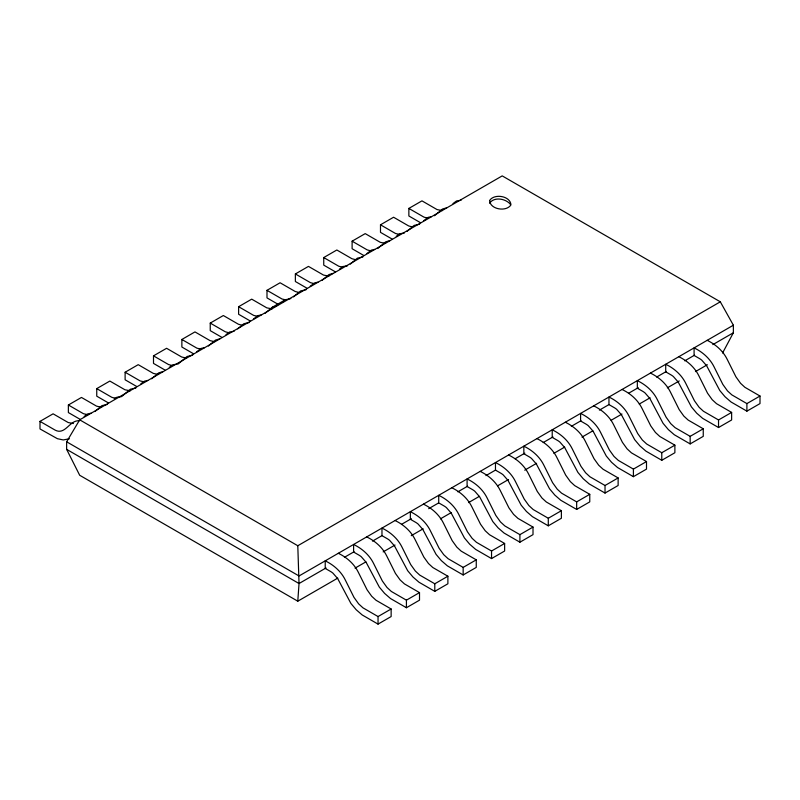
<?xml version="1.0" encoding="UTF-8"?>
<svg xmlns="http://www.w3.org/2000/svg" width="800" height="800" viewBox="0 0 800 800"><rect width="100%" height="100%" fill="white"/><g stroke="black" fill="none" stroke-linecap="round" stroke-linejoin="round"><path stroke-width="1.2" d="M297.79 601.19L299.03 583.53L297.79 545.74L79.69 419.83L66.63 441.79L66.63 449.35L79.69 475.27L297.79 601.19L337.77 578.11M722.58 353L733.37 332.77L733.37 325.21L720.31 301.81L502.21 175.89L79.69 419.83M489.6 203.19C494.13 196.48 505.8 198.6 510.42 204.33M84.13 416.54L87.63 413.94L90.98 413.2M94.92 411.56L101.96 405.62L107.51 404.4M121.51 396.71L130.33 389.24L135.89 388.02M140.87 383.78L144.38 381.18L147.73 380.44M151.67 378.79L158.71 372.86L163 371.62M169.25 367.39L172.75 364.79L177.35 364.07M178.25 363.94L187.08 356.48L192.63 355.25M196.73 351.78L201.13 348.41L204.47 347.67M208.42 346.03L215.45 340.1L219.75 338.85M226 334.63L229.5 332.03L234.1 331.31M237.69 328.88L243.83 323.72L249.38 322.49M253.47 319.02L257.87 315.65L261.22 314.91M265.17 313.27L272.2 307.33L285.3 299.77L290.85 298.55M282.74 301.87L285.3 299.77M293.54 296.88L300.58 290.95L306.13 289.73M310.22 286.25L314.62 282.89L317.97 282.15M321.92 280.5L328.95 274.57L333.25 273.33M339.49 269.11L343 266.5L347.6 265.78M350.29 264.12L357.32 258.19L362.88 256.96M366.97 253.49L371.37 250.12L374.72 249.38M377.77 248.51L385.7 241.81L390 240.56M396.24 236.34L399.74 233.74L404.35 233.02M407.04 231.36L414.07 225.43L419.62 224.2M423.72 220.73L428.12 217.36L431.46 216.62M434.52 215.74L442.45 209.05L446.74 207.8M452.99 203.58L456.49 200.98L461.09 200.26M114.29 398.62L117.04 397.18L120.61 396.84M69.36 438.8L63.25 439.94L57.39 438.69L40 428.94L40 421.38L53.1 413.82L68.17 422.52L73.41 423.55M79.99 419.27L68.37 412.56L68.37 405L81.47 397.44L96.55 406.14L100.9 407.16M108.37 402.89L96.75 396.18L96.75 388.62L109.84 381.06L124.92 389.76L130.16 390.79M136.74 386.51L125.12 379.8L125.12 372.24L138.22 364.67L153.29 373.38L157.65 374.4M165.12 370.12L153.5 363.41L153.5 355.85L166.59 348.29L181.67 357L186.02 358.02M193.49 353.74L181.87 347.03L181.87 339.47L194.97 331.91L210.04 340.62L214.39 341.63M221.86 337.36L210.24 330.65L210.24 323.09L223.34 315.53L238.42 324.23L241.85 325.17M250.24 320.98L238.62 314.27L238.62 306.71L251.71 299.15L266.79 307.85L272.03 308.88M278.61 304.6L266.99 297.89L266.99 290.33L280.09 282.77L295.16 291.47L298.6 292.4M306.99 288.22L295.37 281.51L295.37 273.95L308.46 266.39L323.54 275.09L328.77 276.12M335.36 271.83L323.74 265.13L323.74 257.56L336.84 250L351.91 258.71L355.35 259.64M363.73 255.45L352.11 248.74L352.11 241.18L365.21 233.62L380.29 242.33L385.52 243.35M392.11 239.07L380.49 232.36L380.49 224.8L393.58 217.24L408.66 225.95L412.09 226.88M420.48 222.69L408.86 215.98L408.86 208.42L421.96 200.86L437.03 209.56L442.27 210.59M297.79 545.74L720.31 301.81M733.37 325.21L299.03 575.97L66.63 441.79M326.04 567.94L299.03 583.53L66.63 449.35M344.41 557.33L354.14 551.72M372.5 541.11L382.23 535.5M401.67 524.27L411.4 518.66M428.69 508.68L438.41 503.06M457.86 491.83L467.58 486.22M485.95 475.62L495.67 470M515.12 458.77L524.85 453.16M543.21 442.56L552.94 436.94M571.31 426.34L581.03 420.72M599.4 410.12L609.12 404.5M628.57 393.28L638.29 387.66M656.66 377.06L666.38 371.44M684.75 360.84L694.48 355.22M712.84 344.62L733.37 332.77M355.06 568.13L365.87 561.89M383.16 551.9L395.04 545.04M411.25 535.68L423.14 528.82M440.43 518.84L451.24 512.6M468.53 502.62L479.33 496.38M497.7 485.77L508.51 479.53M524.72 470.18L536.6 463.31M553.89 453.33L564.7 447.09M581.99 437.11L592.79 430.87M611.16 420.27L621.97 414.03M639.26 404.05L650.07 397.81M667.36 387.82L679.24 380.96M695.45 371.6L707.34 364.74M378.04 616.55L391.14 608.99L391.14 616.55L378.04 624.11L362.2 614.96L356.2 609.75L350.92 603.47L337.71 578.61L332.91 573.13A16.73 9.66 60 0 0 330.51 571.46L325.22 568.41L325.22 560.85C333.65 564.91 341.04 571.38 345.22 579.83L353.96 597.34L358.61 603.84L362.97 607.84L378.04 616.55L378.04 624.11M406.42 600.17L419.51 592.61L419.51 600.17L406.42 607.73L390.57 598.58L384.57 593.37L379.3 587.08L366.09 562.23L361.28 556.75A16.73 9.66 60 0 0 358.88 555.08L353.6 552.03L353.6 544.47C362.02 548.53 369.42 554.99 373.59 563.45L382.34 580.96L386.99 587.45L391.34 591.46L406.42 600.17L406.42 607.73M434.79 583.78L447.89 576.22L447.89 583.78L434.79 591.35L418.95 582.2L412.95 576.98L407.67 570.7L394.46 545.85L389.65 540.37A16.73 9.66 60 0 0 387.25 538.7L381.97 535.65L381.97 528.09C390.4 532.14 397.79 538.61 401.97 547.07L410.71 564.58L415.36 571.07L419.71 575.08L434.79 583.78L434.79 591.35M463.16 567.4L476.26 559.84L476.26 567.4L463.16 574.96L447.32 565.82L441.32 560.6L436.04 554.32L422.83 529.46L418.03 523.98A16.73 9.66 60 0 0 415.63 522.32L410.35 519.27L410.35 511.71C418.77 515.76 426.16 522.23 430.34 530.69L439.08 548.2L443.74 554.69L448.09 558.7L463.16 567.4L463.16 574.96M491.54 551.02L504.63 543.46L504.63 551.02L491.54 558.58L475.69 549.43L469.69 544.22L464.42 537.94L451.21 513.08L446.4 507.6A16.73 9.66 60 0 0 444 505.93L438.72 502.88L438.72 495.32C447.15 499.38 454.54 505.85 458.72 514.31L467.46 531.82L472.11 538.31L476.46 542.32L491.54 551.02L491.54 558.58M519.91 534.64L533.01 527.08L533.01 534.64L519.91 542.2L504.07 533.05L498.07 527.84L492.79 521.56L479.58 496.7L474.78 491.22A16.73 9.66 60 0 0 472.38 489.55L467.09 486.5L467.09 478.94C475.52 483 482.91 489.47 487.09 497.92L495.83 515.44L500.48 521.93L504.84 525.94L519.91 534.64L519.91 542.2M548.29 518.26L561.38 510.7L561.38 518.26L548.29 525.82L532.44 516.67L526.44 511.46L521.17 505.18L507.96 480.32L503.15 474.84A16.73 9.66 60 0 0 500.75 473.17L495.47 470.12L495.47 462.56C503.89 466.62 511.29 473.09 515.46 481.54L524.21 499.06L528.86 505.55L533.21 509.55L548.29 518.26L548.29 525.82M576.66 501.88L589.76 494.32L589.76 501.88L576.66 509.44L560.81 500.29L554.82 495.08L549.54 488.79L536.33 463.94L531.52 458.46A16.73 9.66 60 0 0 529.12 456.79L523.84 453.74L523.84 446.18C532.27 450.24 539.66 456.7 543.84 465.16L552.58 482.67L557.23 489.16L561.58 493.17L576.66 501.88L576.66 509.44M605.03 485.5L618.13 477.93L618.13 485.5L605.03 493.06L589.19 483.91L583.19 478.7L577.91 472.41L564.7 447.56L559.9 442.08A16.73 9.66 60 0 0 557.5 440.41L552.22 437.36L552.22 429.8C560.64 433.85 568.03 440.32 572.21 448.78L580.95 466.29L585.61 472.78L589.96 476.79L605.03 485.5L605.03 493.06M633.41 469.11L646.5 461.55L646.5 469.11L633.41 476.67L617.56 467.53L611.56 462.31L606.29 456.03L593.08 431.17L588.27 425.7A16.73 9.66 60 0 0 585.87 424.03L580.59 420.98L580.59 413.42C589.02 417.47 596.41 423.94 600.59 432.4L609.33 449.91L613.98 456.4L618.33 460.41L633.41 469.11L633.41 476.67M661.78 452.73L674.88 445.17L674.88 452.73L661.78 460.29L645.94 451.14L639.94 445.93L634.66 439.65L621.45 414.79L616.65 409.31A16.73 9.66 60 0 0 614.25 407.65L608.96 404.6L608.96 397.03C617.39 401.09 624.78 407.56 628.96 416.02L637.7 433.53L642.35 440.02L646.71 444.03L661.78 452.73L661.78 460.29M690.16 436.35L703.25 428.79L703.25 436.35L690.16 443.91L674.31 434.76L668.31 429.55L663.04 423.27L649.83 398.41L645.02 392.93A16.73 9.66 60 0 0 642.62 391.26L637.34 388.21L637.34 380.65C645.76 384.71 653.16 391.18 657.33 399.64L666.08 417.15L670.73 423.64L675.08 427.65L690.16 436.35L690.16 443.91M718.53 419.97L731.63 412.41L731.63 419.97L718.53 427.53L702.68 418.38L696.69 413.17L691.41 406.89L678.2 382.03L673.39 376.55A16.73 9.66 60 0 0 670.99 374.88L665.71 371.83L665.71 364.27C674.14 368.33 681.53 374.8 685.71 383.25L694.45 400.77L699.1 407.26L703.45 411.26L718.53 419.97L718.53 427.53M746.9 403.59L760 396.03L760 403.59L746.9 411.15L731.06 402L725.06 396.79L719.78 390.51L706.57 365.65L701.77 360.17A16.73 9.66 60 0 0 699.37 358.5L694.09 355.45L694.09 347.89C702.51 351.95 709.9 358.42 714.08 366.87L722.82 384.38L727.48 390.88L731.83 394.88L746.9 403.59L746.9 411.15M272.2 307.33L276.5 306.09M79.14 420.78C69.58 419.94 65.26 435.59 55.08 430.08L40 421.38M399.92 234.52L395.56 233.51L380.49 224.8M343.17 267.29L338.82 266.27L323.74 257.56M286.42 300.05L282.07 299.03L266.99 290.33M258.05 316.43L253.69 315.41L238.62 306.71M201.3 349.19L196.95 348.18L181.87 339.47M144.55 381.96L140.2 380.94L125.12 372.24M87.8 414.72L83.45 413.7L68.37 405M427.37 218.06L423.94 217.12L408.86 208.42M370.63 250.82L367.19 249.89L352.11 241.18M313.88 283.58L310.44 282.65L295.37 273.95M228.76 332.73L225.32 331.8L210.24 323.09M172.01 365.49L168.57 364.56L153.5 355.85M115.26 398.25L111.82 397.32L96.75 388.62M707.18 340.33C715.61 344.39 723 350.85 727.18 359.31L735.92 376.82L740.57 383.31L744.92 387.32L760 396.03M678.81 356.71C687.23 360.77 694.63 367.24 698.8 375.69L707.55 393.21L712.2 399.7L716.55 403.7L731.63 412.41M650.43 373.09C658.86 377.15 666.25 383.62 670.43 392.07L679.17 409.59L683.82 416.08L688.18 420.09L703.25 428.79M622.06 389.47C630.49 393.53 637.88 400 642.05 408.46L650.8 425.97L655.45 432.46L659.8 436.47L674.88 445.17M593.68 405.86C602.11 409.91 609.5 416.38 613.68 424.84L622.42 442.35L627.08 448.84L631.43 452.85L646.5 461.55M565.31 422.24C573.74 426.29 581.13 432.76 585.31 441.22L594.05 458.73L598.7 465.22L603.05 469.23L618.13 477.93M536.94 438.62C545.36 442.68 552.76 449.14 556.93 457.6L565.68 475.11L570.33 481.6L574.68 485.61L589.76 494.32M508.56 455C516.99 459.06 524.38 465.53 528.56 473.98L537.3 491.49L541.95 497.99L546.31 501.99L561.38 510.7M480.19 471.38C488.62 475.44 496.01 481.91 500.19 490.36L508.93 507.88L513.58 514.37L517.93 518.37L533.01 527.08M451.82 487.76C460.24 491.82 467.63 498.29 471.81 506.75L480.55 524.26L485.21 530.75L489.56 534.76L504.63 543.46M423.44 504.14C431.87 508.2 439.26 514.67 443.44 523.13L452.18 540.64L456.83 547.13L461.18 551.14L476.26 559.84M395.07 520.53C403.49 524.58 410.89 531.05 415.06 539.51L423.81 557.02L428.46 563.51L432.81 567.52L447.89 576.22M366.69 536.91C375.12 540.96 382.51 547.43 386.69 555.89L395.43 573.4L400.08 579.89L404.44 583.9L419.51 592.61M338.32 553.29C346.75 557.35 354.14 563.81 358.32 572.27L367.06 589.78L371.71 596.27L376.06 600.28L391.14 608.99M489.6 200.52C490.12 209.55 506.37 212.13 510.95 204.88C510.44 195.86 494.19 193.27 489.6 200.52"/></g></svg>
